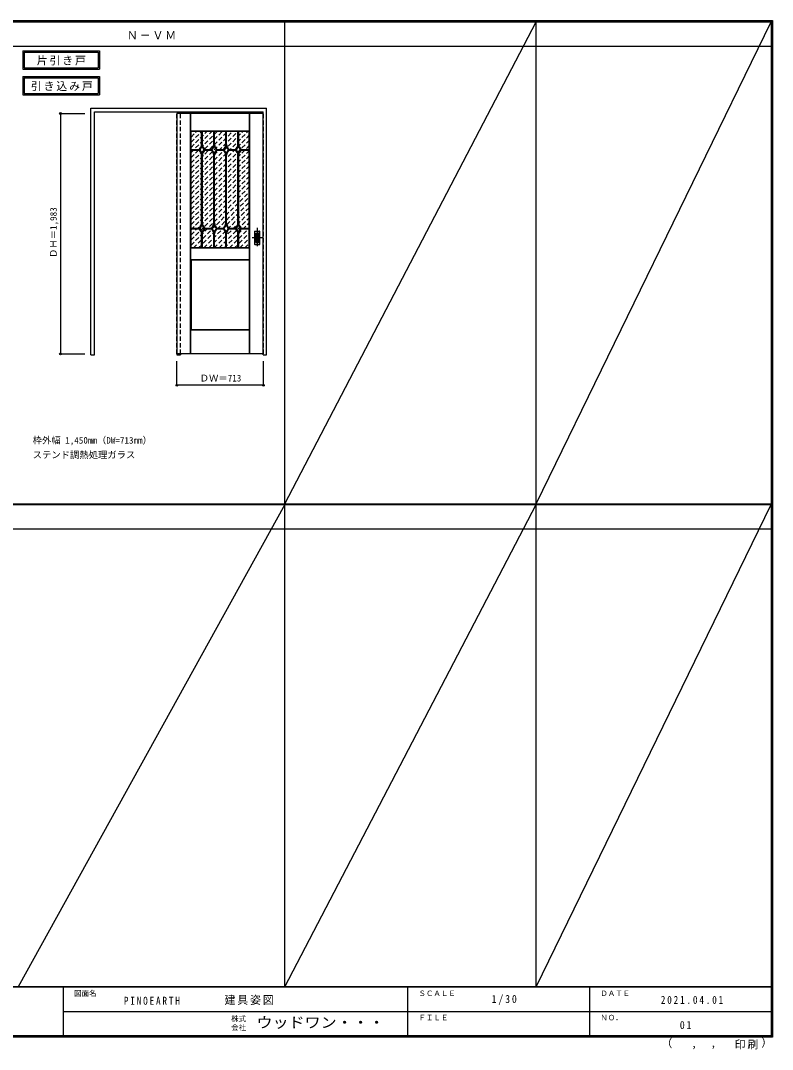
# Model space of a CAD drawing. Units: millimetres, scale not verified. Extents: x -6000 to 5700, y -4307 to 4175.
# Drawn here: x -502 to 5700, y -4307 to 4175 of the extents above; entities that cross this region are included whole.
import ezdxf
from ezdxf.enums import TextEntityAlignment as Align

# ---------------------------------------------------------------- set-up
doc = ezdxf.new("R2010")
doc.units = ezdxf.units.MM
doc.header["$LTSCALE"] = 30
doc.header["$PDMODE"] = 32
doc.header["$PDSIZE"] = 15
doc.linetypes.add('CHAIN1', pattern=[8, 5, -1, 1, -1])
doc.linetypes.add('DASHED1', pattern=[1.8, 1.2, -0.6])
for name, color, linetype in [('0-1_通り芯', 4, 'CHAIN1'), ('0-2_扉', 4, 'DASHED1'), ('0-3_仕上げ', 4, 'Continuous'), ('0-4_枠', 3, 'Continuous'), ('0-6_引手', 3, 'Continuous'), ('0-A_文字', 7, 'Continuous'), ('0-B_寸法', 7, 'Continuous'), ('0-C_ハッチ', 4, 'DASHED1'), ('F-1_枠', 6, 'Continuous'), ('F-A_文字', 7, 'Continuous')]:
    doc.layers.add(name, color=color, linetype=linetype)
doc.styles.add('ＭＳ ゴシック', font='')
doc.styles.get('ＭＳ ゴシック').set_extended_font_data('MS Gothic')

msp = doc.modelspace()

# ---------------------------------------------------------------- linework, layer by layer
at = {"layer": '0-1_通り芯'}
for p, q in [((1450, 2465), (1450, 2303)), ((1491, 2384), (1409, 2384))]:
    msp.add_line(p, q, dxfattribs=at)
at = {"layer": '0-2_扉', "color": 3, "linetype": 'Continuous'}
for p, q in [((1498, 3409.5), (788, 3409.5)), ((788, 3409.5), (788, 1426.5)), ((1498, 1426.5), (788, 1426.5))]:
    msp.add_line(p, q, dxfattribs=at)
at = {"layer": '0-2_扉'}
for p, q in [((788, 3409.5), (788, 3405.5)), ((1498, 3409.5), (1501, 3409.5))]:
    msp.add_line(p, q, dxfattribs=at)
msp.add_lwpolyline([(1498, 1426.5), (1501, 1426.5), (1501, 3409.5)], dxfattribs=at)
at = {"layer": '0-3_仕上げ', "color": 7}
for p, q in [((900, 1426.5), (900, 3409.5)), ((901.5, 3262), (901.5, 3409.5)), ((903, 3263.5), (903, 3409.5)), ((1386, 3263.5), (1386, 3409.5)), ((1387.5, 3262), (1387.5, 3409.5)), ((1389, 1426.5), (1389, 3409.5)), ((903, 3263.5), (901.5, 3262)), ((904, 3259.5), (901.5, 3262)), ((1386, 3263.5), (903, 3263.5)), ((901.5, 2204), (901.5, 2299)), ((903, 2205.5), (903, 2297.5)), ((1386, 2297.5), (903, 2297.5)), ((1385, 2301.5), (1387.5, 2299)), ((1386, 2297.5), (1387.5, 2299)), ((1386, 2205.5), (1386, 2297.5)), ((1387.5, 2204), (1387.5, 2299)), ((903, 2205.5), (901.5, 2204)), ((903, 2205.5), (1386, 2205.5)), ((904, 2201.5), (901.5, 2204)), ((901.5, 1426.5), (901.5, 1624)), ((903, 1426.5), (903, 1622.5)), ((1386, 1622.5), (903, 1622.5)), ((1385, 1626.5), (1387.5, 1624)), ((1386, 1622.5), (1387.5, 1624)), ((1386, 1426.5), (1386, 1622.5)), ((1387.5, 1426.5), (1387.5, 1624))]:
    msp.add_line(p, q, dxfattribs=at)
at = {"layer": '0-3_仕上げ', "color": 3}
for p, q in [((904, 2301.5), (904, 3259.5)), ((1385, 3259.5), (904, 3259.5)), ((1385, 2301.5), (1385, 3259.5)), ((1385, 2301.5), (904, 2301.5)), ((904, 2201.5), (1385, 2201.5)), ((904, 2201.5), (904, 1626.5)), ((1385, 2201.5), (1385, 1626.5)), ((1385, 1626.5), (904, 1626.5))]:
    msp.add_line(p, q, dxfattribs=at)
at = {"layer": '0-3_仕上げ'}
for p, q in [((991.5, 3154.69), (991.5, 3259.5)), ((997.5, 3154.5), (997.5, 3259.5)), ((1091.5, 3154.6), (1091.5, 3259.5)), ((1097.5, 3154.6), (1097.5, 3259.5)), ((1191.5, 3154.6), (1191.5, 3259.5)), ((1197.5, 3154.6), (1197.5, 3259.5)), ((1291.5, 3154.6), (1291.5, 3259.5)), ((1297.5, 3154.6), (1297.5, 3259.5)), ((904, 3112.5), (968.52, 3112.5)), ((904, 3106.5), (968.52, 3106.5)), ((991.5, 2506.6), (991.5, 3064.4)), ((997.5, 2506.6), (997.5, 3064.4)), ((1020.48, 3112.5), (1068.52, 3112.5)), ((1020.48, 3106.5), (1068.52, 3106.5)), ((1091.5, 2506.6), (1091.5, 3064.4)), ((1097.5, 2506.6), (1097.5, 3064.4)), ((1120.48, 3112.5), (1168.52, 3112.5)), ((1120.48, 3106.5), (1168.52, 3106.5)), ((1191.5, 2506.6), (1191.5, 3064.4)), ((1197.5, 2506.6), (1197.5, 3064.4)), ((1220.48, 3112.5), (1268.52, 3112.5)), ((1220.48, 3106.5), (1268.52, 3106.5)), ((1291.5, 2506.6), (1291.5, 3064.4)), ((1297.5, 2506.6), (1297.5, 3064.4)), ((1320.48, 3112.5), (1385, 3112.5)), ((1320.48, 3106.5), (1385, 3106.5)), ((904, 2464.5), (968.52, 2464.5)), ((1020.48, 2464.5), (1068.52, 2464.5)), ((1120.48, 2464.5), (1168.52, 2464.5)), ((1220.48, 2464.5), (1268.52, 2464.5)), ((1320.48, 2464.5), (1385, 2464.5)), ((904, 2458.5), (968.52, 2458.5)), ((991.5, 2301.5), (991.5, 2416.4)), ((997.5, 2301.5), (997.5, 2416.4)), ((1020.48, 2458.5), (1068.52, 2458.5)), ((1091.5, 2301.5), (1091.5, 2416.4)), ((1097.5, 2301.5), (1097.5, 2416.4)), ((1120.48, 2458.5), (1168.52, 2458.5)), ((1191.5, 2301.5), (1191.5, 2416.4)), ((1197.5, 2301.5), (1197.5, 2416.4)), ((1220.48, 2458.5), (1268.52, 2458.5)), ((1291.5, 2301.5), (1291.5, 2416.4)), ((1297.5, 2301.5), (1297.5, 2416.4)), ((1320.48, 2458.5), (1385, 2458.5))]:
    msp.add_line(p, q, dxfattribs=at)
at = {"layer": '0-3_仕上げ', "linetype": 'CHAIN1'}
for p, q in [((994.5, 3154.5), (994.5, 3259.5)), ((1094.5, 3154.5), (1094.5, 3259.5)), ((1194.5, 3154.5), (1194.5, 3259.5)), ((1294.5, 3154.5), (1294.5, 3259.5)), ((904, 3109.5), (969.5, 3109.5)), ((994.5, 2506.5), (994.5, 3064.5)), ((1019.5, 3109.5), (1069.5, 3109.5)), ((1094.5, 2506.5), (1094.5, 3064.5)), ((1119.5, 3109.5), (1169.5, 3109.5)), ((1194.5, 2506.5), (1194.5, 3064.5)), ((1219.5, 3109.5), (1269.5, 3109.5)), ((1294.5, 2506.5), (1294.5, 3064.5)), ((1319.5, 3109.5), (1385, 3109.5)), ((904, 2461.5), (969.5, 2461.5)), ((1019.5, 2461.5), (1069.5, 2461.5)), ((1119.5, 2461.5), (1169.5, 2461.5)), ((1219.5, 2461.5), (1269.5, 2461.5)), ((1319.5, 2461.5), (1385, 2461.5)), ((994.5, 2301.5), (994.5, 2416.5)), ((1094.5, 2301.5), (1094.5, 2416.5)), ((1194.5, 2301.5), (1194.5, 2416.5)), ((1294.5, 2301.5), (1294.5, 2416.5))]:
    msp.add_line(p, q, dxfattribs=at)
at = {"layer": '0-3_仕上げ', "color": 7}
for points in [[(1386, 3263.5), (1387.5, 3262), (1385, 3259.5)], [(903, 2297.5), (901.5, 2299), (904, 2301.5)], [(1386, 2205.5), (1387.5, 2204), (1385, 2201.5)], [(903, 1622.5), (901.5, 1624), (904, 1626.5)]]:
    msp.add_lwpolyline(points, dxfattribs=at)
at = {"layer": '0-3_仕上げ'}
for centre, radius, start, end in [((934.62, 3158.32), 57, 306.49767, 356.34853), ((934.62, 3158.32), 63, 309.20041, 341.88743), ((1054.38, 3158.32), 63, 198.11257, 230.79959), ((1054.38, 3158.32), 57, 183.65147, 233.50233), ((1034.62, 3158.32), 57, 306.49767, 356.25364), ((1034.62, 3158.32), 63, 309.20041, 341.88743), ((1154.38, 3158.32), 63, 198.11257, 230.79959), ((1154.38, 3158.32), 57, 183.65147, 233.50233), ((1134.62, 3158.32), 57, 306.49767, 356.25364), ((1134.62, 3158.32), 63, 309.20041, 341.88743), ((1254.38, 3158.32), 63, 198.11257, 230.79959), ((1254.38, 3158.32), 57, 183.65147, 233.50233), ((1234.62, 3158.32), 57, 306.49767, 356.25364), ((1234.62, 3158.32), 63, 309.20041, 341.88743), ((1354.38, 3158.32), 63, 198.11257, 230.79959), ((1354.38, 3158.32), 57, 183.65147, 233.50233), ((934.62, 3060.68), 57, 3.74636, 53.50233), ((934.62, 3060.68), 63, 18.11257, 50.79959), ((1054.38, 3060.68), 63, 129.20041, 161.88743), ((1054.38, 3060.68), 57, 126.49767, 176.25364), ((1034.62, 3060.68), 57, 3.74636, 53.50233), ((1034.62, 3060.68), 63, 18.11257, 50.79959), ((1154.38, 3060.68), 63, 129.20041, 161.88743), ((1154.38, 3060.68), 57, 126.49767, 176.25364), ((1134.62, 3060.68), 57, 3.74636, 53.50233), ((1134.62, 3060.68), 63, 18.11257, 50.79959), ((1254.38, 3060.68), 63, 129.20041, 161.88743), ((1254.38, 3060.68), 57, 126.49767, 176.25364), ((1234.62, 3060.68), 57, 3.74636, 53.50233), ((1234.62, 3060.68), 63, 18.11257, 50.79959), ((1354.38, 3060.68), 63, 129.20041, 161.88743), ((1354.38, 3060.68), 57, 126.49767, 176.25364), ((934.62, 2510.32), 57, 306.49767, 356.25364), ((934.62, 2510.32), 63, 309.20041, 341.88743), ((934.62, 2412.68), 63, 18.11257, 50.79959), ((1054.38, 2510.32), 63, 198.11257, 230.79959), ((1054.38, 2412.68), 63, 129.20041, 161.88743), ((1054.38, 2510.32), 57, 183.74636, 233.50233), ((1034.62, 2510.32), 57, 306.49767, 356.25364), ((1034.62, 2510.32), 63, 309.20041, 341.88743), ((1034.62, 2412.68), 63, 18.11257, 50.79959), ((1154.38, 2510.32), 63, 198.11257, 230.79959), ((1154.38, 2412.68), 63, 129.20041, 161.88743), ((1154.38, 2510.32), 57, 183.74636, 233.50233), ((1134.62, 2510.32), 57, 306.49767, 356.25364), ((1134.62, 2510.32), 63, 309.20041, 341.88743), ((1134.62, 2412.68), 63, 18.11257, 50.79959), ((1254.38, 2510.32), 63, 198.11257, 230.79959), ((1254.38, 2412.68), 63, 129.20041, 161.88743), ((1254.38, 2510.32), 57, 183.74636, 233.50233), ((1234.62, 2510.32), 57, 306.49767, 356.25364), ((1234.62, 2510.32), 63, 309.20041, 341.88743), ((1234.62, 2412.68), 63, 18.11257, 50.79959), ((1354.38, 2510.32), 63, 198.11257, 230.79959), ((1354.38, 2412.68), 63, 129.20041, 161.88743), ((1354.38, 2510.32), 57, 183.74636, 233.50233), ((934.62, 2412.68), 57, 3.74636, 53.50233), ((1054.38, 2412.68), 57, 126.49767, 176.25364), ((1034.62, 2412.68), 57, 3.74636, 53.50233), ((1154.38, 2412.68), 57, 126.49767, 176.25364), ((1134.62, 2412.68), 57, 3.74636, 53.50233), ((1254.38, 2412.68), 57, 126.49767, 176.25364), ((1234.62, 2412.68), 57, 3.74636, 53.50233), ((1354.38, 2412.68), 57, 126.49767, 176.25364)]:
    msp.add_arc(centre, radius, start, end, dxfattribs=at)
at = {"layer": '0-3_仕上げ', "linetype": 'CHAIN1'}
for centre, start, end in [((934.62, 3158.32), 305.54226, 356.34853), ((1054.38, 3158.32), 183.65147, 234.45774), ((1034.62, 3158.32), 305.54226, 356.34853), ((1154.38, 3158.32), 183.65147, 234.45774), ((1134.62, 3158.32), 305.54226, 356.34853), ((1254.38, 3158.32), 183.65147, 234.45774), ((1234.62, 3158.32), 305.54226, 356.34853), ((1354.38, 3158.32), 183.65147, 234.45774), ((934.62, 3060.68), 3.65147, 54.45774), ((1054.38, 3060.68), 125.54226, 176.34853), ((1034.62, 3060.68), 3.65147, 54.45774), ((1154.38, 3060.68), 125.54226, 176.34853), ((1134.62, 3060.68), 3.65147, 54.45774), ((1254.38, 3060.68), 125.54226, 176.34853), ((1234.62, 3060.68), 3.65147, 54.45774), ((1354.38, 3060.68), 125.54226, 176.34853), ((934.62, 2510.32), 305.54226, 356.34853), ((934.62, 2412.68), 3.65147, 54.45774), ((1054.38, 2510.32), 183.65147, 234.45774), ((1054.38, 2412.68), 125.54226, 176.34853), ((1034.62, 2510.32), 305.54226, 356.34853), ((1034.62, 2412.68), 3.65147, 54.45774), ((1154.38, 2510.32), 183.65147, 234.45774), ((1154.38, 2412.68), 125.54226, 176.34853), ((1134.62, 2510.32), 305.54226, 356.34853), ((1134.62, 2412.68), 3.65147, 54.45774), ((1254.38, 2510.32), 183.65147, 234.45774), ((1254.38, 2412.68), 125.54226, 176.34853), ((1234.62, 2510.32), 305.54226, 356.34853), ((1234.62, 2412.68), 3.65147, 54.45774), ((1354.38, 2510.32), 183.65147, 234.45774), ((1354.38, 2412.68), 125.54226, 176.34853)]:
    msp.add_arc(centre, 60, start, end, dxfattribs=at)
at = {"layer": '0-4_枠'}
for p, q in [((78, 1418), (78, 3453)), ((78, 3453), (1528, 3453)), ((108, 3423), (1498, 3423)), ((108, 1418), (108, 3423)), ((1498, 1418), (1498, 3423)), ((1528, 1418), (1528, 3453)), ((78, 1418), (108, 1418)), ((788, 1426.5), (788, 1418)), ((788, 1418), (818, 1418)), ((818, 1426.5), (818, 1418)), ((1498, 1418), (1528, 1418))]:
    msp.add_line(p, q, dxfattribs=at)
at = {"layer": '0-4_枠', "color": 4, "linetype": 'DASHED1'}
for p, q in [((788, 1426.5), (788, 3423)), ((818, 1426.5), (818, 3423))]:
    msp.add_line(p, q, dxfattribs=at)
at = {"layer": '0-6_引手'}
for p, q in [((1429, 2437.5), (1429, 2330.5)), ((1430.5, 2439), (1469.5, 2439)), ((1471, 2330.5), (1471, 2437.5)), ((1430.5, 2329), (1469.5, 2329))]:
    msp.add_line(p, q, dxfattribs=at)
at = {"layer": '0-6_引手', "color": 7}
for p, q in [((1437.5, 2421.5), (1437.5, 2346.5)), ((1439, 2423), (1461, 2423)), ((1462.5, 2346.5), (1462.5, 2421.5)), ((1439, 2345), (1461, 2345))]:
    msp.add_line(p, q, dxfattribs=at)
at = {"layer": '0-6_引手'}
for centre, start, end in [((1430.5, 2437.5), 90, 180), ((1469.5, 2437.5), 0, 90), ((1430.5, 2330.5), 180, 270), ((1469.5, 2330.5), 270, 0)]:
    msp.add_arc(centre, 1.5, start, end, dxfattribs=at)
at = {"layer": '0-6_引手', "color": 7}
for centre, start, end in [((1439, 2421.5), 90, 180), ((1461, 2421.5), 0, 90), ((1439, 2346.5), 180, 270), ((1461, 2346.5), 270, 0)]:
    msp.add_arc(centre, 1.5, start, end, dxfattribs=at)
at = {"layer": '0-A_文字'}
for p, q in [((-482, 3925), (-482, 3775)), ((-472, 3915), (-472, 3785)), ((-472, 3915), (139.03, 3915)), ((139.03, 3915), (139.03, 3785)), ((-482, 3775), (149.03, 3775)), ((-472, 3785), (139.03, 3785)), ((-482, 3713.53), (-482, 3563.53)), ((-472, 3703.53), (-472, 3573.53)), ((-472, 3703.53), (139.03, 3703.53)), ((139.03, 3703.53), (139.03, 3573.53)), ((-482, 3563.53), (149.03, 3563.53)), ((-472, 3573.53), (139.03, 3573.53))]:
    msp.add_line(p, q, dxfattribs=at)
for points in [[(-482, 3925), (149.03, 3925), (149.03, 3775)], [(-482, 3713.53), (149.03, 3713.53), (149.03, 3563.53)]]:
    msp.add_lwpolyline(points, dxfattribs=at)
at = {"layer": '0-B_寸法', "color": 4}
for p, q in [((-172, 3409.5), (-172, 1426.5)), ((-172, 3409.5), (28, 3409.5)), ((-172, 1426.5), (28, 1426.5)), ((1501, 1168), (1501, 1368))]:
    msp.add_line(p, q, dxfattribs=at)
msp.add_lwpolyline([(1501, 1168), (788, 1168), (788, 1368)], dxfattribs=at)
at = {"layer": '0-B_寸法'}
for p in [(-172, 3409.5), (-172, 1426.5), (788, 1168), (1501, 1168)]:
    msp.add_point(p, dxfattribs=at)
at = {"layer": '0-C_ハッチ'}
for p, q in [((904, 3257.06), (906.44, 3259.5)), ((904, 3172.21), (991.29, 3259.5)), ((904, 3214.63), (948.87, 3259.5)), ((904, 2790.37), (1373.13, 3259.5)), ((904, 2832.79), (1330.71, 3259.5)), ((904, 2875.22), (1288.28, 3259.5)), ((904, 2917.65), (1245.85, 3259.5)), ((904, 2960.07), (1203.43, 3259.5)), ((904, 3002.5), (1161, 3259.5)), ((904, 3044.93), (1118.57, 3259.5)), ((904, 3087.35), (1076.15, 3259.5)), ((904, 3129.78), (1033.72, 3259.5)), ((904, 2747.94), (1385, 3228.94)), ((904, 2705.52), (1385, 3186.52)), ((904, 2663.09), (1385, 3144.09)), ((904, 2620.66), (1385, 3101.66)), ((904, 2578.24), (1385, 3059.24)), ((904, 2535.81), (1385, 3016.81)), ((904, 2493.38), (1385, 2974.38)), ((904, 2450.96), (1385, 2931.96)), ((904, 2408.53), (1385, 2889.53)), ((904, 2366.1), (1385, 2847.1)), ((904, 2323.68), (1385, 2804.68)), ((924.25, 2301.5), (1385, 2762.25)), ((966.67, 2301.5), (1385, 2719.83)), ((1009.1, 2301.5), (1385, 2677.4)), ((1051.53, 2301.5), (1385, 2634.97)), ((1093.95, 2301.5), (1385, 2592.55)), ((1136.38, 2301.5), (1385, 2550.12)), ((1178.81, 2301.5), (1385, 2507.69)), ((1221.23, 2301.5), (1385, 2465.27)), ((1263.66, 2301.5), (1385, 2422.84)), ((1306.09, 2301.5), (1385, 2380.41)), ((1348.51, 2301.5), (1385, 2337.99))]:
    msp.add_line(p, q, dxfattribs=at)
at = {"layer": 'F-1_枠'}
for p, q in [((-6000, 4175), (5700, 4175)), ((-6000, 4170), (5700, 4170)), ((-6000, 4165), (5700, 4165)), ((1678, -3790), (1678, 4175)), ((3752, -3790), (3752, 4175)), ((5690, 4175), (5690, -4205)), ((5695, 4175), (5695, -4205)), ((5700, 4175), (5700, -4205)), ((-6000, 3965), (5700, 3965)), ((-6000, 190.5), (5700, 190.5)), ((-6000, 187.5), (5700, 187.5)), ((-6000, 184.5), (5700, 184.5)), ((-6000, -15.5), (5700, -15.5)), ((5700, -3790), (-6000, -3790)), ((5700, -3795), (-6000, -3795)), ((-150, -3795), (-150, -4195)), ((2690, -3795), (2690, -4195)), ((4190, -3795), (4190, -4195)), ((-150, -3995), (5690, -3995.01)), ((5700, -4195), (-6000, -4195)), ((5700, -4200), (-6000, -4200)), ((5700, -4205), (-6000, -4205))]:
    msp.add_line(p, q, dxfattribs=at)
at = {"layer": 'F-A_文字'}
for p, q in [((1678, 190.5), (3752, 4165)), ((3752, 190.5), (5690, 4165)), ((1678, 184.5), (-522, -3790)), ((1678, -3790), (3752, 184.5)), ((3752, -3790), (5690, 184.5))]:
    msp.add_line(p, q, dxfattribs=at)

# ---------------------------------------------------------------- texts
at = {"layer": '0-A_文字', "style": 'ＭＳ ゴシック'}
for s, p in [('枠外幅 1,450mm（DW=713mm）', (-402, 670.5)), ('ステンド調熱処理ガラス', (-402, 550.5))]:
    msp.add_text(s, height=54.99, dxfattribs=at).set_placement(p, align=Align.BOTTOM_LEFT)
at = {"layer": '0-A_文字', "char_height": 65.98, "attachment_point": 7, "style": 'ＭＳ ゴシック'}
for s, insert in [('\\T1.17;Ｎ－ＶＭ', (375.5, 4020)), ('\\T1.17;片引き戸', (-368.98, 3805)), ('\\T1.17;引き込み戸', (-417.34, 3593.53))]:
    msp.add_mtext(s, dxfattribs=dict(at, insert=insert))
at = {"layer": '0-B_寸法', "style": 'ＭＳ ゴシック'}
msp.add_text('ＤＨ＝1,983', height=54.99, rotation=90, dxfattribs=at).set_placement((-187, 2217.75), align=Align.BOTTOM_LEFT)
msp.add_text('ＤＷ＝713', height=54.99, dxfattribs=at).set_placement((975.75, 1183), align=Align.BOTTOM_LEFT)
at = {"layer": 'F-A_文字', "style": 'ＭＳ ゴシック'}
for s, height, p in [('図面名', 43.99, (-60, -3880)), ('ＳＣＡＬＥ', 43.99, (2780, -3880)), ('ＤＡＴＥ', 43.99, (4280, -3880)), ('株式', 43.99, (1235, -4089)), ('ＦＩＬＥ', 43.99, (2780, -4080)), ('ＮＯ．', 43.99, (4280, -4080)), ('会社', 43.99, (1235, -4161)), ('（', 65.98, (4784.03, -4308.31)), ('）', 65.98, (5608.4, -4304.13)), (',', 65.98, (5031.28, -4308.31)), (',', 65.98, (5190.2, -4305.53))]:
    msp.add_text(s, height=height, dxfattribs=at).set_placement(p, align=Align.BOTTOM_LEFT)
at = {"layer": 'F-A_文字', "style": 'ＭＳ ゴシック', "width": 1.1}
msp.add_text('ウッドワン・・・', height=87.98, dxfattribs=at).set_placement((1445, -4155), align=Align.BOTTOM_LEFT)
at = {"layer": 'F-A_文字', "char_height": 65.98, "attachment_point": 7, "style": 'ＭＳ ゴシック'}
for s, insert in [('\\T1.39;\\W0.85;PINOEARTH', (350, -3940)), ('\\T1.17;建具姿図', (1180.42, -3940)), ('\\T1.38;\\W0.9;1/30', (3383.75, -3940)), ('\\T1.39;\\W0.85;2021.04.01', (4778.75, -3932.5)), ('\\T1.36;\\W0.9;01', (4936.25, -4140)), ('\\T1.17;印刷', (5388.15, -4306.92))]:
    msp.add_mtext(s, dxfattribs=dict(at, insert=insert))

doc.saveas('drawing.dxf')
